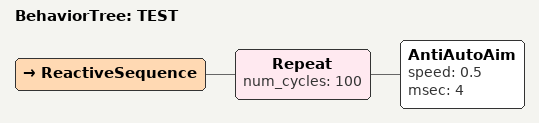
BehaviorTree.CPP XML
<?xml version="1.0" encoding="UTF-8"?>
<root BTCPP_format="4">
  <BehaviorTree ID="TEST">
    <ReactiveSequence>
      <Repeat num_cycles="100">
        <AntiAutoAim speed="0.5"
                     msec="4"/>
      </Repeat>
    </ReactiveSequence>
  </BehaviorTree>

</root>
